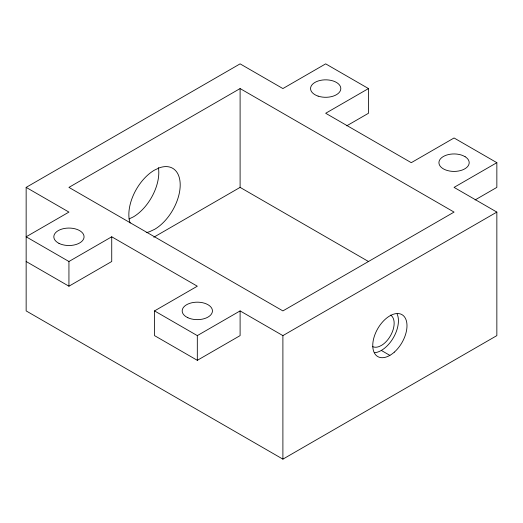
<?xml version="1.0" encoding="UTF-8"?>
<svg xmlns="http://www.w3.org/2000/svg" width="523" height="523" viewBox="0 0 523 523"><rect width="100%" height="100%" fill="white"/><g stroke="black" fill="none" stroke-linecap="round" stroke-linejoin="round"><path stroke-width="0.78" d="M475.106 199.936L496.85 187.384L496.85 162.679L454.062 187.384L496.85 212.09L496.85 335.616L282.897 459.142L26.15 310.91L26.15 187.384L240.103 63.858L282.897 88.564L325.685 63.858L368.48 88.564L368.48 113.269L346.729 125.821M240.103 88.564L68.938 187.384L282.897 310.91L454.062 212.09L240.103 88.564L240.103 187.384L368.617 261.585M26.15 187.384L68.938 212.09L26.15 236.795L68.938 261.5L111.732 236.795L197.315 286.205L154.52 310.91L154.52 335.616L197.315 360.321L240.103 335.616L240.103 310.91L282.897 335.616L496.85 212.09M368.48 88.564L325.685 113.269L411.268 162.679L454.062 137.974L496.85 162.679M26.15 261.5L68.938 286.205L111.732 261.5L111.732 236.795M153.814 237.207L240.103 187.384M154.52 310.91L197.315 335.616L240.103 310.91M129.004 218.96L133.326 216.914A36.309 20.966 -60 0 0 158.404 167.595M381.313 350.436L389.87 355.379M282.897 335.616L282.897 459.142M197.315 335.616L197.315 360.321M68.938 261.5L68.938 286.205M146.231 232.585A36.309 20.966 -60 0 0 149.709 231.637L154.723 229.27A36.309 20.966 -60 0 0 180.095 187.652A36.309 20.966 -60 0 0 159.332 167.837L154.324 170.21A36.309 20.966 -60 0 0 130.122 223.046M390.622 315.094A18.155 10.48 -60 0 1 393.211 329.385A18.155 10.48 -60 0 1 381.823 345.193L379.312 346.474A18.155 10.48 -60 0 1 372.605 346.592M397.127 313.983A24.208 13.977 -60 0 1 393.42 337.662A24.208 13.977 -60 0 1 374.762 352.718M465.13 156.723L462.907 155.593A15.128 8.734 0 0 0 439.137 161.234A15.128 8.734 0 0 0 458.41 171.047A15.128 8.734 0 0 0 465.13 156.723M187.855 317.723L185.73 316.526A15.128 8.734 0 0 1 193.706 302.425A15.128 8.734 0 0 1 212.09 312.793A15.128 8.734 0 0 1 187.855 317.723M394.303 352.149A24.208 13.977 -60 0 0 401.978 314.65A24.208 13.977 -60 0 0 373.337 340.048A24.208 13.977 -60 0 0 394.303 352.149M58.968 243.358A15.128 8.734 0 0 0 83.778 238.501A15.128 8.734 0 0 0 64.081 228.525A15.128 8.734 0 0 0 58.968 243.358M318.121 96.127A15.128 8.734 0 0 0 340.813 88.564A15.128 8.734 0 0 0 318.121 81A15.128 8.734 0 0 0 318.121 96.127"/></g></svg>
